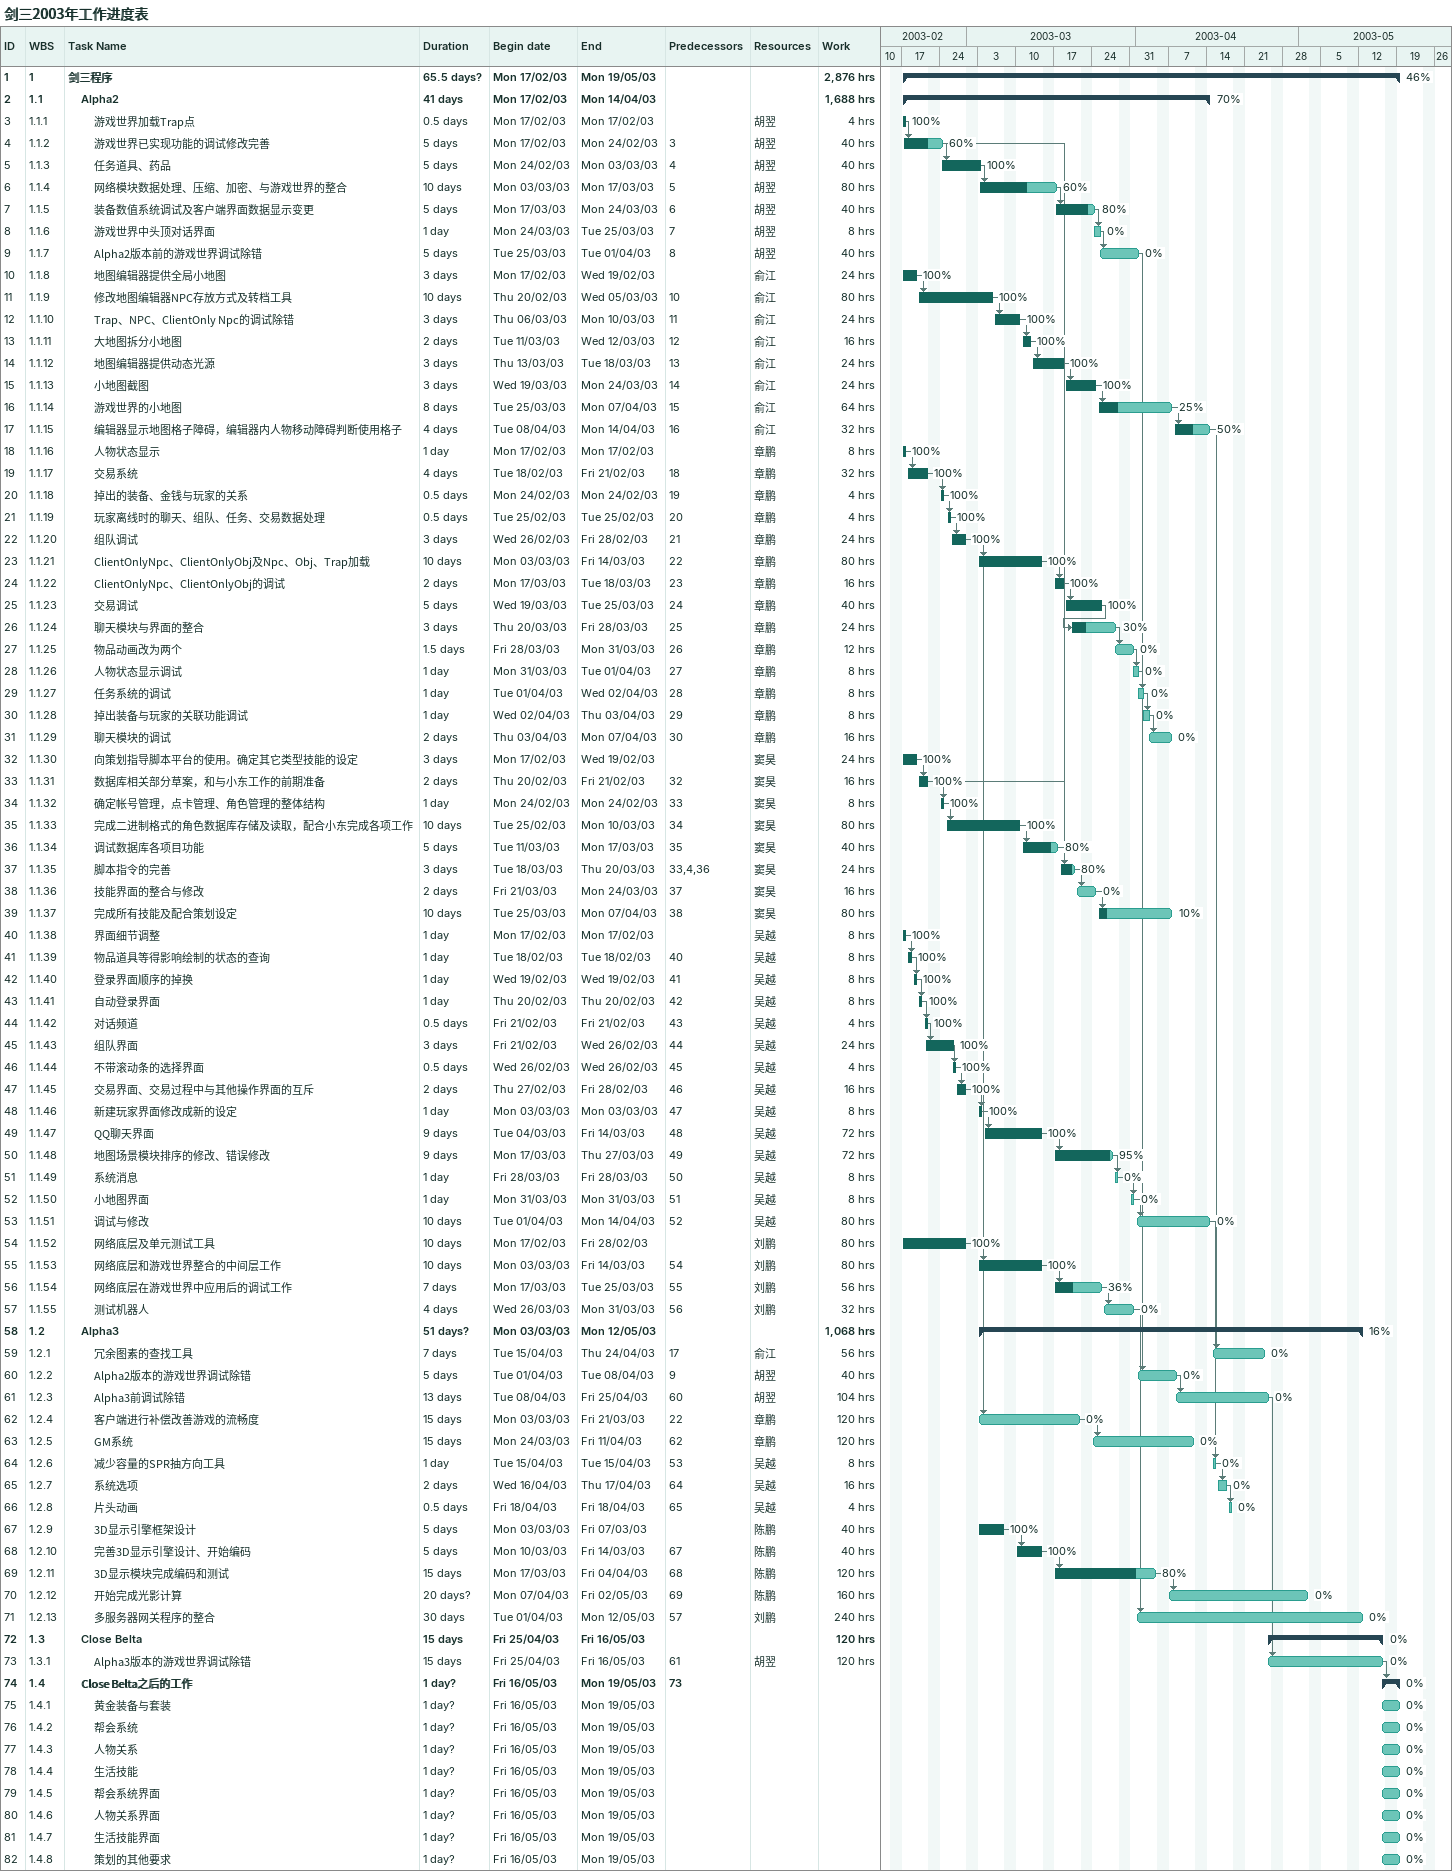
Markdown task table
剑三2003年工作进度表

| ID | WBS | Task | Duration | Start | Finish | Predecessors | Resources | % complete | Work (h) |
|---|---|---|---|---|---|---|---|---|---|
| 1 | 1 | **剑三程序** | 65.5d? | 2003-02-17 | 2003-05-19 |  |  | 46 | 2876 |
| 2 | 1.1 | **Alpha2** | 41d | 2003-02-17 | 2003-04-14 |  |  | 70 | 1688 |
| 3 | 1.1.1 | 游戏世界加载Trap点 | 0.5d | 2003-02-17 | 2003-02-17 |  | 胡翌 | 100 | 4 |
| 4 | 1.1.2 | 游戏世界已实现功能的调试修改完善 | 5d | 2003-02-17 | 2003-02-24 | 3 | 胡翌 | 60 | 40 |
| 5 | 1.1.3 | 任务道具、药品 | 5d | 2003-02-24 | 2003-03-03 | 4 | 胡翌 | 100 | 40 |
| 6 | 1.1.4 | 网络模块数据处理、压缩、加密、与游戏世界的整合 | 10d | 2003-03-03 | 2003-03-17 | 5 | 胡翌 | 60 | 80 |
| 7 | 1.1.5 | 装备数值系统调试及客户端界面数据显示变更 | 5d | 2003-03-17 | 2003-03-24 | 6 | 胡翌 | 80 | 40 |
| 8 | 1.1.6 | 游戏世界中头顶对话界面 | 1d | 2003-03-24 | 2003-03-25 | 7 | 胡翌 | 0 | 8 |
| 9 | 1.1.7 | Alpha2版本前的游戏世界调试除错 | 5d | 2003-03-25 | 2003-04-01 | 8 | 胡翌 | 0 | 40 |
| 10 | 1.1.8 | 地图编辑器提供全局小地图 | 3d | 2003-02-17 | 2003-02-19 |  | 俞江 | 100 | 24 |
| 11 | 1.1.9 | 修改地图编辑器NPC存放方式及转档工具 | 10d | 2003-02-20 | 2003-03-05 | 10 | 俞江 | 100 | 80 |
| 12 | 1.1.10 | Trap、NPC、ClientOnly Npc的调试除错 | 3d | 2003-03-06 | 2003-03-10 | 11 | 俞江 | 100 | 24 |
| 13 | 1.1.11 | 大地图拆分小地图 | 2d | 2003-03-11 | 2003-03-12 | 12 | 俞江 | 100 | 16 |
| 14 | 1.1.12 | 地图编辑器提供动态光源 | 3d | 2003-03-13 | 2003-03-18 | 13 | 俞江 | 100 | 24 |
| 15 | 1.1.13 | 小地图截图 | 3d | 2003-03-19 | 2003-03-24 | 14 | 俞江 | 100 | 24 |
| 16 | 1.1.14 | 游戏世界的小地图 | 8d | 2003-03-25 | 2003-04-07 | 15 | 俞江 | 25 | 64 |
| 17 | 1.1.15 | 编辑器显示地图格子障碍，编辑器内人物移动障碍判断使用格子 | 4d | 2003-04-08 | 2003-04-14 | 16 | 俞江 | 50 | 32 |
| 18 | 1.1.16 | 人物状态显示 | 1d | 2003-02-17 | 2003-02-17 |  | 章鹏 | 100 | 8 |
| 19 | 1.1.17 | 交易系统 | 4d | 2003-02-18 | 2003-02-21 | 18 | 章鹏 | 100 | 32 |
| 20 | 1.1.18 | 掉出的装备、金钱与玩家的关系 | 0.5d | 2003-02-24 | 2003-02-24 | 19 | 章鹏 | 100 | 4 |
| 21 | 1.1.19 | 玩家离线时的聊天、组队、任务、交易数据处理 | 0.5d | 2003-02-25 | 2003-02-25 | 20 | 章鹏 | 100 | 4 |
| 22 | 1.1.20 | 组队调试 | 3d | 2003-02-26 | 2003-02-28 | 21 | 章鹏 | 100 | 24 |
| 23 | 1.1.21 | ClientOnlyNpc、ClientOnlyObj及Npc、Obj、Trap加载 | 10d | 2003-03-03 | 2003-03-14 | 22 | 章鹏 | 100 | 80 |
| 24 | 1.1.22 | ClientOnlyNpc、ClientOnlyObj的调试 | 2d | 2003-03-17 | 2003-03-18 | 23 | 章鹏 | 100 | 16 |
| 25 | 1.1.23 | 交易调试 | 5d | 2003-03-19 | 2003-03-25 | 24 | 章鹏 | 100 | 40 |
| 26 | 1.1.24 | 聊天模块与界面的整合 | 3d | 2003-03-20 | 2003-03-28 | 25 | 章鹏 | 30 | 24 |
| 27 | 1.1.25 | 物品动画改为两个 | 1.5d | 2003-03-28 | 2003-03-31 | 26 | 章鹏 | 0 | 12 |
| 28 | 1.1.26 | 人物状态显示调试 | 1d | 2003-03-31 | 2003-04-01 | 27 | 章鹏 | 0 | 8 |
| 29 | 1.1.27 | 任务系统的调试 | 1d | 2003-04-01 | 2003-04-02 | 28 | 章鹏 | 0 | 8 |
| 30 | 1.1.28 | 掉出装备与玩家的关联功能调试 | 1d | 2003-04-02 | 2003-04-03 | 29 | 章鹏 | 0 | 8 |
| 31 | 1.1.29 | 聊天模块的调试 | 2d | 2003-04-03 | 2003-04-07 | 30 | 章鹏 | 0 | 16 |
| 32 | 1.1.30 | 向策划指导脚本平台的使用。确定其它类型技能的设定 | 3d | 2003-02-17 | 2003-02-19 |  | 窦昊 | 100 | 24 |
| 33 | 1.1.31 | 数据库相关部分草案，和与小东工作的前期准备 | 2d | 2003-02-20 | 2003-02-21 | 32 | 窦昊 | 100 | 16 |
| 34 | 1.1.32 | 确定帐号管理，点卡管理、角色管理的整体结构 | 1d | 2003-02-24 | 2003-02-24 | 33 | 窦昊 | 100 | 8 |
| 35 | 1.1.33 | 完成二进制格式的角色数据库存储及读取，配合小东完成各项工作 | 10d | 2003-02-25 | 2003-03-10 | 34 | 窦昊 | 100 | 80 |
| 36 | 1.1.34 | 调试数据库各项目功能 | 5d | 2003-03-11 | 2003-03-17 | 35 | 窦昊 | 80 | 40 |
| 37 | 1.1.35 | 脚本指令的完善 | 3d | 2003-03-18 | 2003-03-20 | 33, 4, 36 | 窦昊 | 80 | 24 |
| 38 | 1.1.36 | 技能界面的整合与修改 | 2d | 2003-03-21 | 2003-03-24 | 37 | 窦昊 | 0 | 16 |
| 39 | 1.1.37 | 完成所有技能及配合策划设定 | 10d | 2003-03-25 | 2003-04-07 | 38 | 窦昊 | 10 | 80 |
| 40 | 1.1.38 | 界面细节调整 | 1d | 2003-02-17 | 2003-02-17 |  | 吴越 | 100 | 8 |
| 41 | 1.1.39 | 物品道具等得影响绘制的状态的查询 | 1d | 2003-02-18 | 2003-02-18 | 40 | 吴越 | 100 | 8 |
| 42 | 1.1.40 | 登录界面顺序的掉换 | 1d | 2003-02-19 | 2003-02-19 | 41 | 吴越 | 100 | 8 |
| 43 | 1.1.41 | 自动登录界面 | 1d | 2003-02-20 | 2003-02-20 | 42 | 吴越 | 100 | 8 |
| 44 | 1.1.42 | 对话频道 | 0.5d | 2003-02-21 | 2003-02-21 | 43 | 吴越 | 100 | 4 |
| 45 | 1.1.43 | 组队界面 | 3d | 2003-02-21 | 2003-02-26 | 44 | 吴越 | 100 | 24 |
| 46 | 1.1.44 | 不带滚动条的选择界面 | 0.5d | 2003-02-26 | 2003-02-26 | 45 | 吴越 | 100 | 4 |
| 47 | 1.1.45 | 交易界面、交易过程中与其他操作界面的互斥 | 2d | 2003-02-27 | 2003-02-28 | 46 | 吴越 | 100 | 16 |
| 48 | 1.1.46 | 新建玩家界面修改成新的设定 | 1d | 2003-03-03 | 2003-03-03 | 47 | 吴越 | 100 | 8 |
| 49 | 1.1.47 | QQ聊天界面 | 9d | 2003-03-04 | 2003-03-14 | 48 | 吴越 | 100 | 72 |
| 50 | 1.1.48 | 地图场景模块排序的修改、错误修改 | 9d | 2003-03-17 | 2003-03-27 | 49 | 吴越 | 95 | 72 |
| 51 | 1.1.49 | 系统消息 | 1d | 2003-03-28 | 2003-03-28 | 50 | 吴越 | 0 | 8 |
| 52 | 1.1.50 | 小地图界面 | 1d | 2003-03-31 | 2003-03-31 | 51 | 吴越 | 0 | 8 |
| 53 | 1.1.51 | 调试与修改 | 10d | 2003-04-01 | 2003-04-14 | 52 | 吴越 | 0 | 80 |
| 54 | 1.1.52 | 网络底层及单元测试工具 | 10d | 2003-02-17 | 2003-02-28 |  | 刘鹏 | 100 | 80 |
| 55 | 1.1.53 | 网络底层和游戏世界整合的中间层工作 | 10d | 2003-03-03 | 2003-03-14 | 54 | 刘鹏 | 100 | 80 |
| 56 | 1.1.54 | 网络底层在游戏世界中应用后的调试工作 | 7d | 2003-03-17 | 2003-03-25 | 55 | 刘鹏 | 36 | 56 |
| 57 | 1.1.55 | 测试机器人 | 4d | 2003-03-26 | 2003-03-31 | 56 | 刘鹏 | 0 | 32 |
| 58 | 1.2 | **Alpha3** | 51d? | 2003-03-03 | 2003-05-12 |  |  | 16 | 1068 |
| 59 | 1.2.1 | 冗余图素的查找工具 | 7d | 2003-04-15 | 2003-04-24 | 17 | 俞江 | 0 | 56 |
| 60 | 1.2.2 | Alpha2版本的游戏世界调试除错 | 5d | 2003-04-01 | 2003-04-08 | 9 | 胡翌 | 0 | 40 |
| 61 | 1.2.3 | Alpha3前调试除错 | 13d | 2003-04-08 | 2003-04-25 | 60 | 胡翌 | 0 | 104 |
| 62 | 1.2.4 | 客户端进行补偿改善游戏的流畅度 | 15d | 2003-03-03 | 2003-03-21 | 22 | 章鹏 | 0 | 120 |
| 63 | 1.2.5 | GM系统 | 15d | 2003-03-24 | 2003-04-11 | 62 | 章鹏 | 0 | 120 |
| 64 | 1.2.6 | 减少容量的SPR抽方向工具 | 1d | 2003-04-15 | 2003-04-15 | 53 | 吴越 | 0 | 8 |
| 65 | 1.2.7 | 系统选项 | 2d | 2003-04-16 | 2003-04-17 | 64 | 吴越 | 0 | 16 |
| 66 | 1.2.8 | 片头动画 | 0.5d | 2003-04-18 | 2003-04-18 | 65 | 吴越 | 0 | 4 |
| 67 | 1.2.9 | 3D显示引擎框架设计 | 5d | 2003-03-03 | 2003-03-07 |  | 陈鹏 | 100 | 40 |
| 68 | 1.2.10 | 完善3D显示引擎设计、开始编码 | 5d | 2003-03-10 | 2003-03-14 | 67 | 陈鹏 | 100 | 40 |
| 69 | 1.2.11 | 3D显示模块完成编码和测试 | 15d | 2003-03-17 | 2003-04-04 | 68 | 陈鹏 | 80 | 120 |
| 70 | 1.2.12 | 开始完成光影计算 | 20d? | 2003-04-07 | 2003-05-02 | 69 | 陈鹏 | 0 | 160 |
| 71 | 1.2.13 | 多服务器网关程序的整合 | 30d | 2003-04-01 | 2003-05-12 | 57 | 刘鹏 | 0 | 240 |
| 72 | 1.3 | **Close Belta** | 15d | 2003-04-25 | 2003-05-16 |  |  | 0 | 120 |
| 73 | 1.3.1 | Alpha3版本的游戏世界调试除错 | 15d | 2003-04-25 | 2003-05-16 | 61 | 胡翌 | 0 | 120 |
| 74 | 1.4 | **Close Belta之后的工作** | 1d? | 2003-05-16 | 2003-05-19 | 73 |  | 0 |  |
| 75 | 1.4.1 | 黄金装备与套装 | 1d? | 2003-05-16 | 2003-05-19 |  |  | 0 |  |
| 76 | 1.4.2 | 帮会系统 | 1d? | 2003-05-16 | 2003-05-19 |  |  | 0 |  |
| 77 | 1.4.3 | 人物关系 | 1d? | 2003-05-16 | 2003-05-19 |  |  | 0 |  |
| 78 | 1.4.4 | 生活技能 | 1d? | 2003-05-16 | 2003-05-19 |  |  | 0 |  |
| 79 | 1.4.5 | 帮会系统界面 | 1d? | 2003-05-16 | 2003-05-19 |  |  | 0 |  |
| 80 | 1.4.6 | 人物关系界面 | 1d? | 2003-05-16 | 2003-05-19 |  |  | 0 |  |
| 81 | 1.4.7 | 生活技能界面 | 1d? | 2003-05-16 | 2003-05-19 |  |  | 0 |  |
| 82 | 1.4.8 | 策划的其他要求 | 1d? | 2003-05-16 | 2003-05-19 |  |  | 0 |  |
